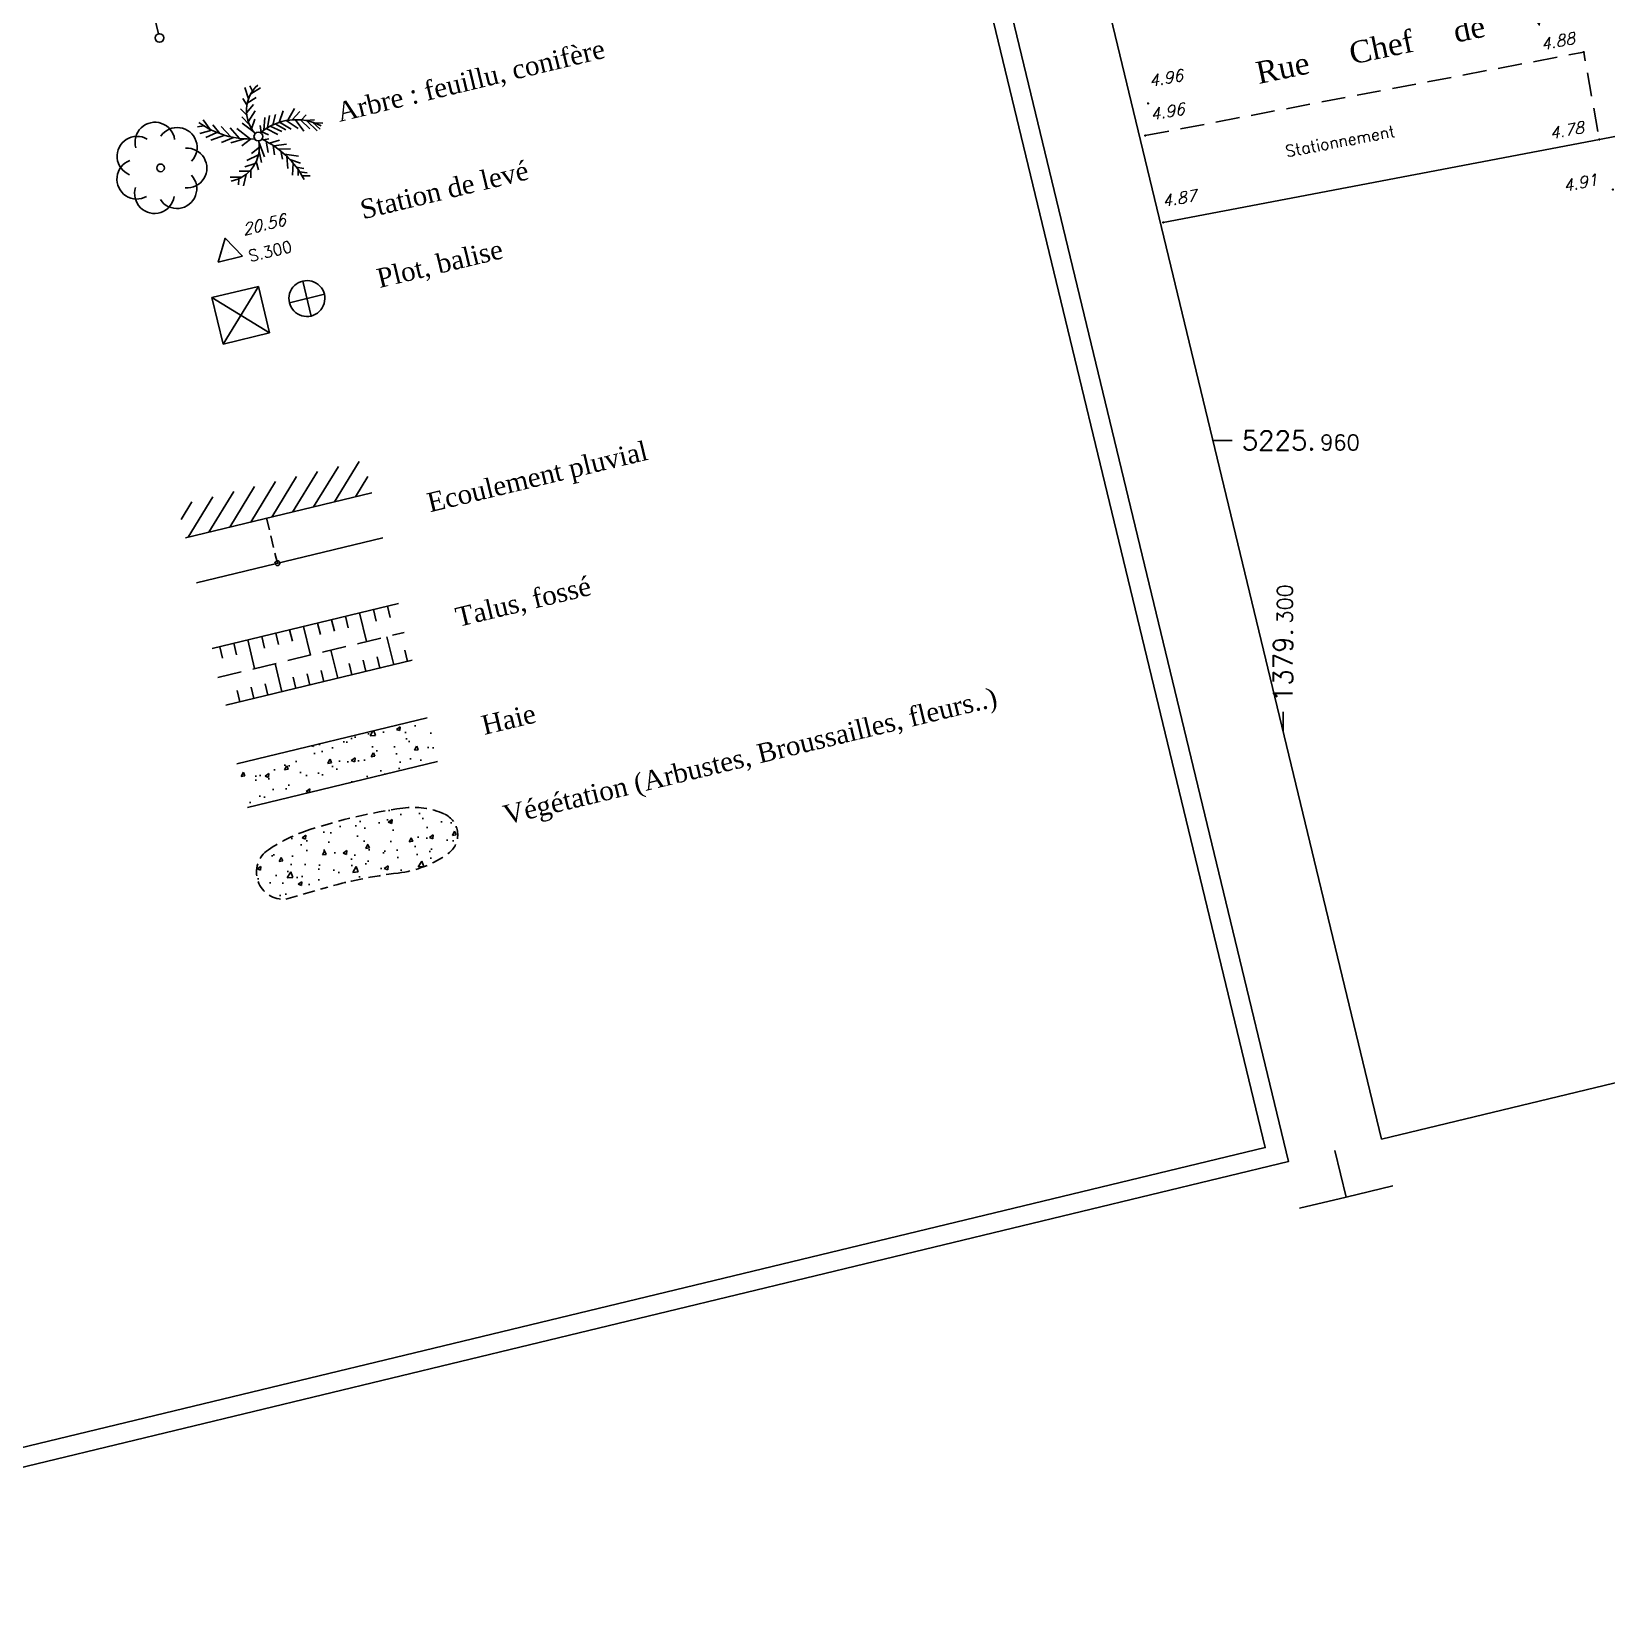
# Model space of a CAD drawing. Header units: metres. Extents: x 1379206 to 1379549, y 5225925 to 5226061.
# Drawn here: x 1379273.89 to 1379306.75, y 5225935.57 to 5225968.53 of the extents above; entities that cross this region are included whole.
import ezdxf

# ---------------------------------------------------------------- set-up
doc = ezdxf.new("R2010")
doc.units = ezdxf.units.M
doc.header["$LTSCALE"] = 2
doc.header["$PDMODE"] = 32
doc.header["$PDSIZE"] = 0.02
doc.linetypes.add('CACHE', pattern=[0.375, 0.25, -0.125])
doc.linetypes.add('CACHE2', pattern=[0.1875, 0.125, -0.0625])
doc.layers.get('0').update_dxf_attribs({"color": 2})
for name, color, linetype in [('BANDE_PARK', 7, 'CACHE'), ('BORD_FE', 7, 'Continuous'), ('CARTOUCHE', 7, 'Continuous'), ('Etat des Lieux', 7, 'Continuous'), ('TopoAlt', 7, 'Continuous'), ('Topojis', 7, 'Continuous'), ('TXT_DETAIL', 7, 'Continuous'), ('TXT_ROUTE', 7, 'Continuous')]:
    doc.layers.add(name, color=color, linetype=linetype)
doc.styles.get("Standard").update_dxf_attribs({"font": 'romans.shx'})
doc.styles.add('TNR', font='times.ttf', dxfattribs={"width": 0.999})
doc.linetypes.add('ZIGZAG', pattern='A,0.0001,-0.2,[131,ltypeshp.shx,S=0.2,R=0,X=-0.2,Y=0],-0.4,[131,ltypeshp.shx,S=0.2,R=180,X=0.2,Y=0],-0.2', length=0.8001)
pattern_1 = [(63.56684, (1379127.2401, 5225839.3428), (0.9042007, 0.1362123), [0.09525, -1.04775]), (8.56684, (1379127.2401, 5225839.3428), (-0.395387, 0.8872917), [0.0762, -0.8382]), (114.01784, (1379127.31545, 5225839.3541), (0.508818, 1.0235005), [0.08095, -0.89045]), (59.75104, (1379127.1805, 5225839.5897), (1.366887, 0.113602), [0.142875, -1.571625]), (110.2024, (1379127.2944, 5225839.5992), (0.863695, 1.481059), [0.121425, -1.335675]), (4.7508, (1379127.1805, 5225839.5897), (0.863697, 1.481057), [0.1143, -1.2573]), (34.56684, (1379127.3189, 5225839.5578), (0.8568688, -0.3192313), [0.09525, -1.04775]), (339.56684, (1379127.3189, 5225839.5578), (0.084354, 0.9677302), [0.0762, -0.8382]), (85.01824, (1379127.3903, 5225839.5312), (0.9412205, 0.6485005), [0.08095, -0.89045]), (51.06684, (1379127.2401, 5225839.3428), (-0.0841623, 0.4146011), [0, -0.82804, 0, -0.8509, 0, -0.841375]), (21.06684, (1379127.2401, 5225839.3428), (0.2072744, 0.5652988), [0, -0.48514, 0, -0.80899, 0, -0.320675]), (341.06684, (1379126.9648, 5225839.27636), (0.66575524, 0.1311894), [0, -0.3175, 0, -0.9906, 0, -1.31445]), (331.06684, (1379126.84133, 5225839.24657), (0.690157, 0.2973254), [0, -0.41275, 0, -0.65786, 0, -0.93345])]

# ---------------------------------------------------------------- blocks, each defined once
blk = doc.blocks.new('Tcpoint')
at = {"color": 0}
blk.add_point((0, 0), dxfattribs=at)
at = {"layer": 'TopoAlt'}
blk.add_attdef('ALT', (0.2, 0.2), '', height=0.24, dxfattribs=at)

msp = doc.modelspace()

# ---------------------------------------------------------------- hatches: boundary and pattern name
at = {"layer": 'CARTOUCHE'}
h = msp.add_hatch(dxfattribs=at)
h.set_pattern_fill('ANSI31', color=256, scale=0.1, angle=13.5668, style=0)
h.set_pattern_definition([(58.56684, (1379127.2401, 5225839.3428), (-0.2709066, 0.1655774), [])])
h.paths.add_polyline_path([(1379280.822, 5225959.589), (1379276.934, 5225958.65), (1379277.098, 5225957.969), (1379280.987, 5225958.907)])
h = msp.add_hatch(dxfattribs=at)
h.set_pattern_fill('AR-CONC', color=3, scale=0.005, angle=13.5668, style=0)
h.set_pattern_definition(pattern_1)
h.paths.add_polyline_path([(1379278.168, 5225953.255), (1379278.388, 5225952.346), (1379282.357, 5225953.304), (1379282.138, 5225954.213)])
h = msp.add_hatch(dxfattribs=at)
h.set_pattern_fill('AR-CONC', color=3, scale=0.005, angle=13.5668, style=0)
h.set_pattern_definition(pattern_1)
h.paths.add_polyline_path([(1379282.493, 5225952.21, 0.141518), (1379281.633, 5225952.331, 0.042793), (1379279.692, 5225951.882, 0.070224), (1379278.827, 5225951.461, 0.774058), (1379279.192, 5225950.429), (1379279.987, 5225950.659, -0.04054), (1379281.535, 5225950.975, 0.126329), (1379282.577, 5225951.381, 0.578666)])

# ---------------------------------------------------------------- linework, layer by layer
at = {"layer": 'BANDE_PARK', "flags": 128}
msp.add_lwpolyline([(1379297.123, 5225966.362), (1379306.274, 5225968.102), (1379306.601, 5225966.281)], dxfattribs=at)
at = {"layer": 'BORD_FE', "flags": 128}
msp.add_lwpolyline([(1379297.499, 5225964.549), (1379306.601, 5225966.281), (1379315.186, 5225967.959), (1379316.54, 5225968.236, 0.124014), (1379318.352, 5225969.108, 0.131856), (1379320.547, 5225972.395, 0.079142), (1379320.949, 5225974.76), (1379320.422, 5225985.316), (1379319.905, 5225995.277, -0.047962), (1379320.044, 5225998.445), (1379321.032, 5226003.395)], format="xyb", dxfattribs=at)
at = {"layer": 'CARTOUCHE', "color": 3}
for p, q in [((1379278.412, 5225967.131), (1379278.332, 5225967.364)), ((1379278.494, 5225967.289), (1379278.437, 5225967.4)), ((1379278.459, 5225967.233), (1379278.664, 5225967.358)), ((1379278.374, 5225966.79), (1379278.243, 5225966.92)), ((1379278.378, 5225967.001), (1379278.29, 5225967.138)), ((1379278.369, 5225966.836), (1379278.519, 5225967.013)), ((1379278.384, 5225967.036), (1379278.571, 5225967.154)), ((1379278.407, 5225966.649), (1379278.548, 5225966.878)), ((1379279.054, 5225966.638), (1379279.137, 5225966.876)), ((1379279.234, 5225966.681), (1379279.374, 5225966.926)), ((1379279.322, 5225966.691), (1379279.485, 5225966.863)), ((1379277.476, 5225966.567), (1379277.346, 5225966.546)), ((1379277.611, 5225966.492), (1379277.466, 5225966.691)), ((1379277.813, 5225966.404), (1379277.665, 5225966.588)), ((1379278.045, 5225966.335), (1379277.841, 5225966.551)), ((1379278.433, 5225966.583), (1379278.271, 5225966.754)), ((1379278.527, 5225966.432), (1379278.282, 5225966.618)), ((1379278.476, 5225966.504), (1379278.543, 5225966.704)), ((1379278.675, 5225966.427), (1379278.656, 5225966.573)), ((1379278.73, 5225966.472), (1379278.753, 5225966.738)), ((1379278.808, 5225966.525), (1379278.851, 5225966.778)), ((1379278.861, 5225966.556), (1379279.106, 5225966.444)), ((1379278.916, 5225966.584), (1379278.978, 5225966.799)), ((1379278.969, 5225966.607), (1379279.192, 5225966.482)), ((1379279.057, 5225966.64), (1379279.3, 5225966.497)), ((1379279.198, 5225966.676), (1379279.451, 5225966.508)), ((1379279.388, 5225966.694), (1379279.563, 5225966.457)), ((1379279.495, 5225966.691), (1379279.691, 5225966.504)), ((1379279.519, 5225966.688), (1379279.614, 5225966.795)), ((1379279.607, 5225966.676), (1379279.79, 5225966.693)), ((1379279.632, 5225966.67), (1379279.845, 5225966.46)), ((1379279.747, 5225966.64), (1379279.906, 5225966.498)), ((1379279.785, 5225966.628), (1379279.96, 5225966.62)), ((1379277.646, 5225966.474), (1379277.396, 5225966.407)), ((1379277.748, 5225966.429), (1379277.524, 5225966.325)), ((1379277.915, 5225966.369), (1379277.622, 5225966.265)), ((1379278.095, 5225966.325), (1379277.846, 5225966.22)), ((1379278.225, 5225966.304), (1379278.027, 5225966.523)), ((1379278.33, 5225966.294), (1379278.042, 5225966.207)), ((1379278.452, 5225966.29), (1379278.166, 5225966.509)), ((1379278.632, 5225966.209), (1379278.743, 5225965.921)), ((1379278.689, 5225966.439), (1379278.829, 5225966.379)), ((1379278.727, 5225966.27), (1379278.834, 5225966.297)), ((1379278.78, 5225966.507), (1379279.025, 5225966.387)), ((1379278.78, 5225966.242), (1379278.819, 5225966.008)), ((1379278.85, 5225966.204), (1379279.059, 5225966.267)), ((1379278.62, 5225965.961), (1379278.38, 5225965.839)), ((1379278.638, 5225966.12), (1379278.476, 5225965.986)), ((1379278.633, 5225966.031), (1379278.681, 5225965.8)), ((1379278.928, 5225966.155), (1379278.955, 5225965.958)), ((1379278.94, 5225966.147), (1379279.205, 5225966.182)), ((1379279.036, 5225966.078), (1379279.285, 5225966.088)), ((1379279.085, 5225966.04), (1379279.119, 5225965.867)), ((1379279.16, 5225965.976), (1379279.452, 5225965.931)), ((1379279.214, 5225965.926), (1379279.23, 5225965.678)), ((1379278.437, 5225965.619), (1379278.216, 5225965.616)), ((1379278.363, 5225965.553), (1379278.309, 5225965.313)), ((1379278.554, 5225965.782), (1379278.334, 5225965.709)), ((1379278.46, 5225965.645), (1379278.463, 5225965.483)), ((1379278.574, 5225965.823), (1379278.617, 5225965.644)), ((1379279.276, 5225965.862), (1379279.499, 5225965.783)), ((1379279.342, 5225965.788), (1379279.332, 5225965.537)), ((1379279.409, 5225965.705), (1379279.566, 5225965.677)), ((1379279.448, 5225965.651), (1379279.45, 5225965.527)), ((1379279.479, 5225965.604), (1379279.635, 5225965.583)), ((1379278.27, 5225965.491), (1379278.03, 5225965.492)), ((1379278.211, 5225965.462), (1379278.2, 5225965.337)), ((1379279.531, 5225965.52), (1379279.697, 5225965.519))]:
    msp.add_line(p, q, dxfattribs=at)
at = {"layer": 'CARTOUCHE', "color": 6}
msp.add_line((1379277.997, 5225963.928), (1379277.997, 5225963.928), dxfattribs=at)
at = {"layer": 'CARTOUCHE'}
for p, q in [((1379277.645, 5225962.981), (1379278.617, 5225963.216)), ((1379278.617, 5225963.216), (1379277.645, 5225962.981)), ((1379277.88, 5225962.009), (1379277.645, 5225962.981)), ((1379277.645, 5225962.981), (1379278.852, 5225962.244)), ((1379277.88, 5225962.009), (1379278.617, 5225963.216)), ((1379278.617, 5225963.216), (1379278.852, 5225962.244)), ((1379278.852, 5225962.244), (1379277.88, 5225962.009)), ((1379280.437, 5225956.332), (1379280.494, 5225956.093)), ((1379280.728, 5225956.402), (1379280.873, 5225955.804)), ((1379281.02, 5225956.473), (1379281.078, 5225956.233)), ((1379281.312, 5225956.543), (1379281.369, 5225956.304)), ((1379278.979, 5225955.98), (1379279.036, 5225955.741)), ((1379279.27, 5225956.05), (1379279.328, 5225955.811)), ((1379279.562, 5225956.121), (1379279.706, 5225955.523)), ((1379279.854, 5225956.191), (1379279.911, 5225955.952)), ((1379280.145, 5225956.261), (1379280.203, 5225956.022)), ((1379277.812, 5225955.698), (1379277.87, 5225955.459)), ((1379278.104, 5225955.769), (1379278.161, 5225955.53)), ((1379278.395, 5225955.839), (1379278.54, 5225955.241)), ((1379278.687, 5225955.91), (1379278.745, 5225955.67)), ((1379281.441, 5225955.32), (1379281.299, 5225955.907)), ((1379279.108, 5225954.757), (1379278.966, 5225955.344)), ((1379280.274, 5225955.039), (1379280.133, 5225955.626)), ((1379280.566, 5225955.109), (1379280.509, 5225955.344)), ((1379280.858, 5225955.18), (1379280.801, 5225955.414)), ((1379281.149, 5225955.25), (1379281.093, 5225955.485)), ((1379281.732, 5225955.391), (1379281.676, 5225955.625)), ((1379279.399, 5225954.828), (1379279.343, 5225955.062)), ((1379279.691, 5225954.898), (1379279.634, 5225955.133)), ((1379279.983, 5225954.968), (1379279.926, 5225955.203)), ((1379278.233, 5225954.546), (1379278.176, 5225954.781)), ((1379278.524, 5225954.617), (1379278.468, 5225954.851)), ((1379278.816, 5225954.687), (1379278.759, 5225954.922))]:
    msp.add_line(p, q, dxfattribs=at)
at = {"layer": 'CARTOUCHE', "flags": 128}
msp.add_lwpolyline([(1379288.591, 5226001.221), (1379531.615, 5226059.866), (1379545.08, 5226004.068), (1379302.055, 5225945.423)], close=True, dxfattribs=at)
at = {"layer": 'CARTOUCHE'}
for points in [[(1379247.763, 5225991.369), (1379286.646, 5226000.752), (1379300.111, 5225944.954), (1379261.227, 5225935.57)], [(1379248.245, 5225991.074), (1379286.351, 5226000.269), (1379299.629, 5225945.249), (1379261.522, 5225936.053)]]:
    msp.add_lwpolyline(points, close=True, dxfattribs=at)
at = {"layer": 'CARTOUCHE', "color": 6}
msp.add_lwpolyline([(1379276.534, 5225968.485), (1379276.238, 5225969.71)], dxfattribs=at)
at = {"layer": 'CARTOUCHE', "color": 3}
msp.add_lwpolyline([(1379278.452, 5225966.29), (1379278.271, 5225966.15)], dxfattribs=at)
at = {"layer": 'CARTOUCHE', "color": 6}
msp.add_lwpolyline([(1379278.285, 5225963.843), (1379277.927, 5225964.219), (1379277.78, 5225963.721)], close=True, dxfattribs=at)
at = {"layer": 'CARTOUCHE', "color": 0}
for points, format in [([(1379279.542, 5225963.326, -1.000317), (1379279.718, 5225962.597, -1.000317), (1379279.542, 5225963.326), (1379279.718, 5225962.597)], "xyb"), ([(1379279.063, 5225957.433, 0, 0, 0), (1379279.607, 5225957.35, 0.15, 0, 0), (1379279.854, 5225957.312, 0, 0, 0)], "xyseb")]:
    msp.add_lwpolyline(points, format=format, dxfattribs=at)
msp.add_lwpolyline([(1379279.994, 5225963.05), (1379279.265, 5225962.874)], dxfattribs=at)
at = {"layer": 'CARTOUCHE'}
for points in [[(1379277.098, 5225957.969), (1379280.987, 5225958.907)], [(1379277.324, 5225957.033), (1379281.213, 5225957.971)], [(1379277.655, 5225955.661), (1379281.544, 5225956.599)], [(1379277.941, 5225954.476), (1379281.83, 5225955.414)], [(1379301.083, 5225945.188), (1379301.318, 5225944.216), (1379300.346, 5225943.982)]]:
    msp.add_lwpolyline(points, dxfattribs=at)
at = {"layer": 'CARTOUCHE', "linetype": 'CACHE2'}
msp.add_lwpolyline([(1379278.788, 5225958.377), (1379279.014, 5225957.44)], dxfattribs=at)
at = {"layer": 'CARTOUCHE', "color": 4, "linetype": 'CACHE'}
msp.add_lwpolyline([(1379277.771, 5225955.056), (1379281.659, 5225955.994)], dxfattribs=at)
at = {"layer": 'CARTOUCHE', "color": 3, "linetype": 'ZIGZAG', "ltscale": 0.2}
for points in [[(1379278.168, 5225953.255), (1379282.138, 5225954.213)], [(1379278.388, 5225952.346), (1379282.357, 5225953.304)]]:
    msp.add_lwpolyline(points, dxfattribs=at)
at = {"layer": 'CARTOUCHE', "color": 3, "linetype": 'CACHE2'}
msp.add_lwpolyline([(1379279.192, 5225950.429), (1379279.987, 5225950.659, -0.04054), (1379281.535, 5225950.975, 0.126329), (1379282.577, 5225951.381, 0.578666), (1379282.493, 5225952.21, 0.141518), (1379281.633, 5225952.331, 0.042793), (1379279.692, 5225951.882, 0.070224), (1379278.827, 5225951.461, 0.774058), (1379279.192, 5225950.429, -0.130521)], format="xyb", dxfattribs=at)
at = {"layer": 'CARTOUCHE', "flags": 128}
msp.add_lwpolyline([(1379302.29, 5225944.451), (1379301.318, 5225944.216), (1379301.083, 5225945.188)], dxfattribs=at)
at = {"layer": 'CARTOUCHE', "color": 6}
msp.add_circle((1379276.555, 5225968.398), 0.09, dxfattribs=at)
at = {"layer": 'CARTOUCHE', "color": 3}
for centre, radius in [((1379278.617, 5225966.34), 0.0909), ((1379276.577, 5225965.688), 0.0807)]:
    msp.add_circle(centre, radius, dxfattribs=at)
at = {"layer": 'CARTOUCHE', "color": 0}
msp.add_circle((1379279.014, 5225957.44), 0.05, dxfattribs=at)
at = {"layer": 'CARTOUCHE', "color": 3}
for centre, radius, start, end in [((1379279.087, 5225966.883), 0.719, 132.3042, 221.8362), ((1379276.459, 5225966.225), 0.415, 7.9772, 196.7698), ((1379276.924, 5225966.115), 0.415, 316.5486, 145.3412), ((1379278.455, 5225968.157), 1.867, 234.6189, 272.5377), ((1379279.403, 5225965.565), 1.129, 62.327, 130.9296), ((1379276.084, 5225965.931), 0.415, 59.4058, 248.1984), ((1379277.918, 5225966.119), 0.719, 280.6671, 10.1992), ((1379277.883, 5225964.558), 1.908, 27.7193, 64.8443), ((1379277.128, 5225965.683), 0.415, 265.1201, 93.9127), ((1379276.08, 5225965.453), 0.415, 110.8343, 299.6269), ((1379276.45, 5225965.152), 0.415, 162.2629, 351.0555), ((1379276.917, 5225965.255), 0.415, 213.6915, 42.4841)]:
    msp.add_arc(centre, radius, start, end, dxfattribs=at)
at = {"layer": 'Etat des Lieux'}
for p, q in [((1379298.538, 5225960), (1379298.938, 5225960)), ((1379300, 5225953.941), (1379300, 5225954.341))]:
    msp.add_line(p, q, dxfattribs=at)
at = {"layer": 'Etat des Lieux', "flags": 128}
msp.add_lwpolyline([(1379302.055, 5225945.423), (1379545.08, 5226004.068), (1379531.615, 5226059.866), (1379288.591, 5226001.221)], close=True, dxfattribs=at)

# ---------------------------------------------------------------- block references
at = {"layer": 'Topojis'}
ref = msp.add_blockref('Tcpoint', (1379306.274, 5225968.102), dxfattribs=dict(at, rotation=74.10954788647196))
ref.add_attrib('ALT', '4.88', (1379305.399, 5225968.142), dxfattribs={"layer": 'TopoAlt', "height": 0.24, "rotation": 11.1177, "oblique": 18})
ref = msp.add_blockref('Tcpoint', (1379297.184, 5225967.034), dxfattribs=dict(at, rotation=74.10954788647196))
ref.add_attrib('ALT', '4.96', (1379297.22, 5225967.377), dxfattribs={"layer": 'TopoAlt', "height": 0.24, "rotation": 10.4534, "oblique": 18})
ref = msp.add_blockref('Tcpoint', (1379297.123, 5225966.362), dxfattribs=dict(at, rotation=74.10954788647196))
ref.add_attrib('ALT', '4.96', (1379297.251, 5225966.68), dxfattribs={"layer": 'TopoAlt', "height": 0.24, "rotation": 10.1531, "oblique": 18})
ref = msp.add_blockref('Tcpoint', (1379306.601, 5225966.281), dxfattribs=dict(at, rotation=74.10954788647196))
ref.add_attrib('ALT', '4.78', (1379305.584, 5225966.285), dxfattribs={"layer": 'TopoAlt', "height": 0.24, "rotation": 10.6935, "oblique": 18})
at = {"layer": 'Topojis', "rotation": 74.10954788647196}
msp.add_blockref('Tcpoint', (1379306.601, 5225966.281), dxfattribs=at)
at = {"layer": 'Topojis'}
ref = msp.add_blockref('Tcpoint', (1379306.885, 5225965.235), dxfattribs=dict(at, rotation=74.10954788647196))
ref.add_attrib('ALT', '4.91', (1379305.869, 5225965.188), dxfattribs={"layer": 'TopoAlt', "height": 0.24, "rotation": 11.5329, "oblique": 18})
ref = msp.add_blockref('Tcpoint', (1379297.499, 5225964.549), dxfattribs=dict(at, rotation=74.10954788647196))
ref.add_attrib('ALT', '4.87', (1379297.495, 5225964.87), dxfattribs={"layer": 'TopoAlt', "height": 0.24, "rotation": 10.0729, "oblique": 18})

# ---------------------------------------------------------------- texts
at = {"layer": 'CARTOUCHE', "style": 'TNR', "width": 0.999}
for s, p in [('Arbre : feuillu, conifère', (1379280.31, 5225966.646)), ('Station de levé', (1379280.8, 5225964.615)), ('Plot, balise', (1379281.146, 5225963.18)), ('Ecoulement pluvial', (1379282.196, 5225958.5)), ('Talus, fossé', (1379282.789, 5225956.109)), ('Végétation (Arbustes, Broussailles, fleurs..)', (1379283.784, 5225951.984)), ('Haie', (1379283.332, 5225953.856))]:
    msp.add_text(s, height=0.4, rotation=13.5668, dxfattribs=at).set_placement(p)
at = {"layer": 'CARTOUCHE', "oblique": 20, "width": 0.999}
msp.add_text('20.56', height=0.24, rotation=13.5668, dxfattribs=at).set_placement((1379278.309, 5225964.279))
at = {"layer": 'CARTOUCHE', "color": 6, "width": 0.999}
msp.add_text('S.300', height=0.24, rotation=13.5668, dxfattribs=at).set_placement((1379278.443, 5225963.724))
at = {"layer": 'Etat des Lieux'}
for s, height, p in [('5225.', 0.4, (1379299.138, 5225959.8)), ('960', 0.32, (1379300.776, 5225959.8))]:
    msp.add_text(s, height=height, dxfattribs=at).set_placement(p)
for s, height, p in [('300', 0.32, (1379300.2, 5225956.179)), ('1379.', 0.4, (1379300.2, 5225954.541))]:
    msp.add_text(s, height=height, rotation=90, dxfattribs=at).set_placement(p)
at = {"layer": 'TXT_DETAIL'}
msp.add_text('Stationnement', height=0.24, rotation=10.7679, dxfattribs=at).set_placement((1379300.074, 5225965.91))
at = {"layer": 'TXT_ROUTE', "style": 'TNR'}
msp.add_text('Rue     Chef     de     Ville', height=0.46, rotation=11.8325, dxfattribs=at).set_placement((1379299.491, 5225967.436))

doc.saveas('drawing.dxf')
